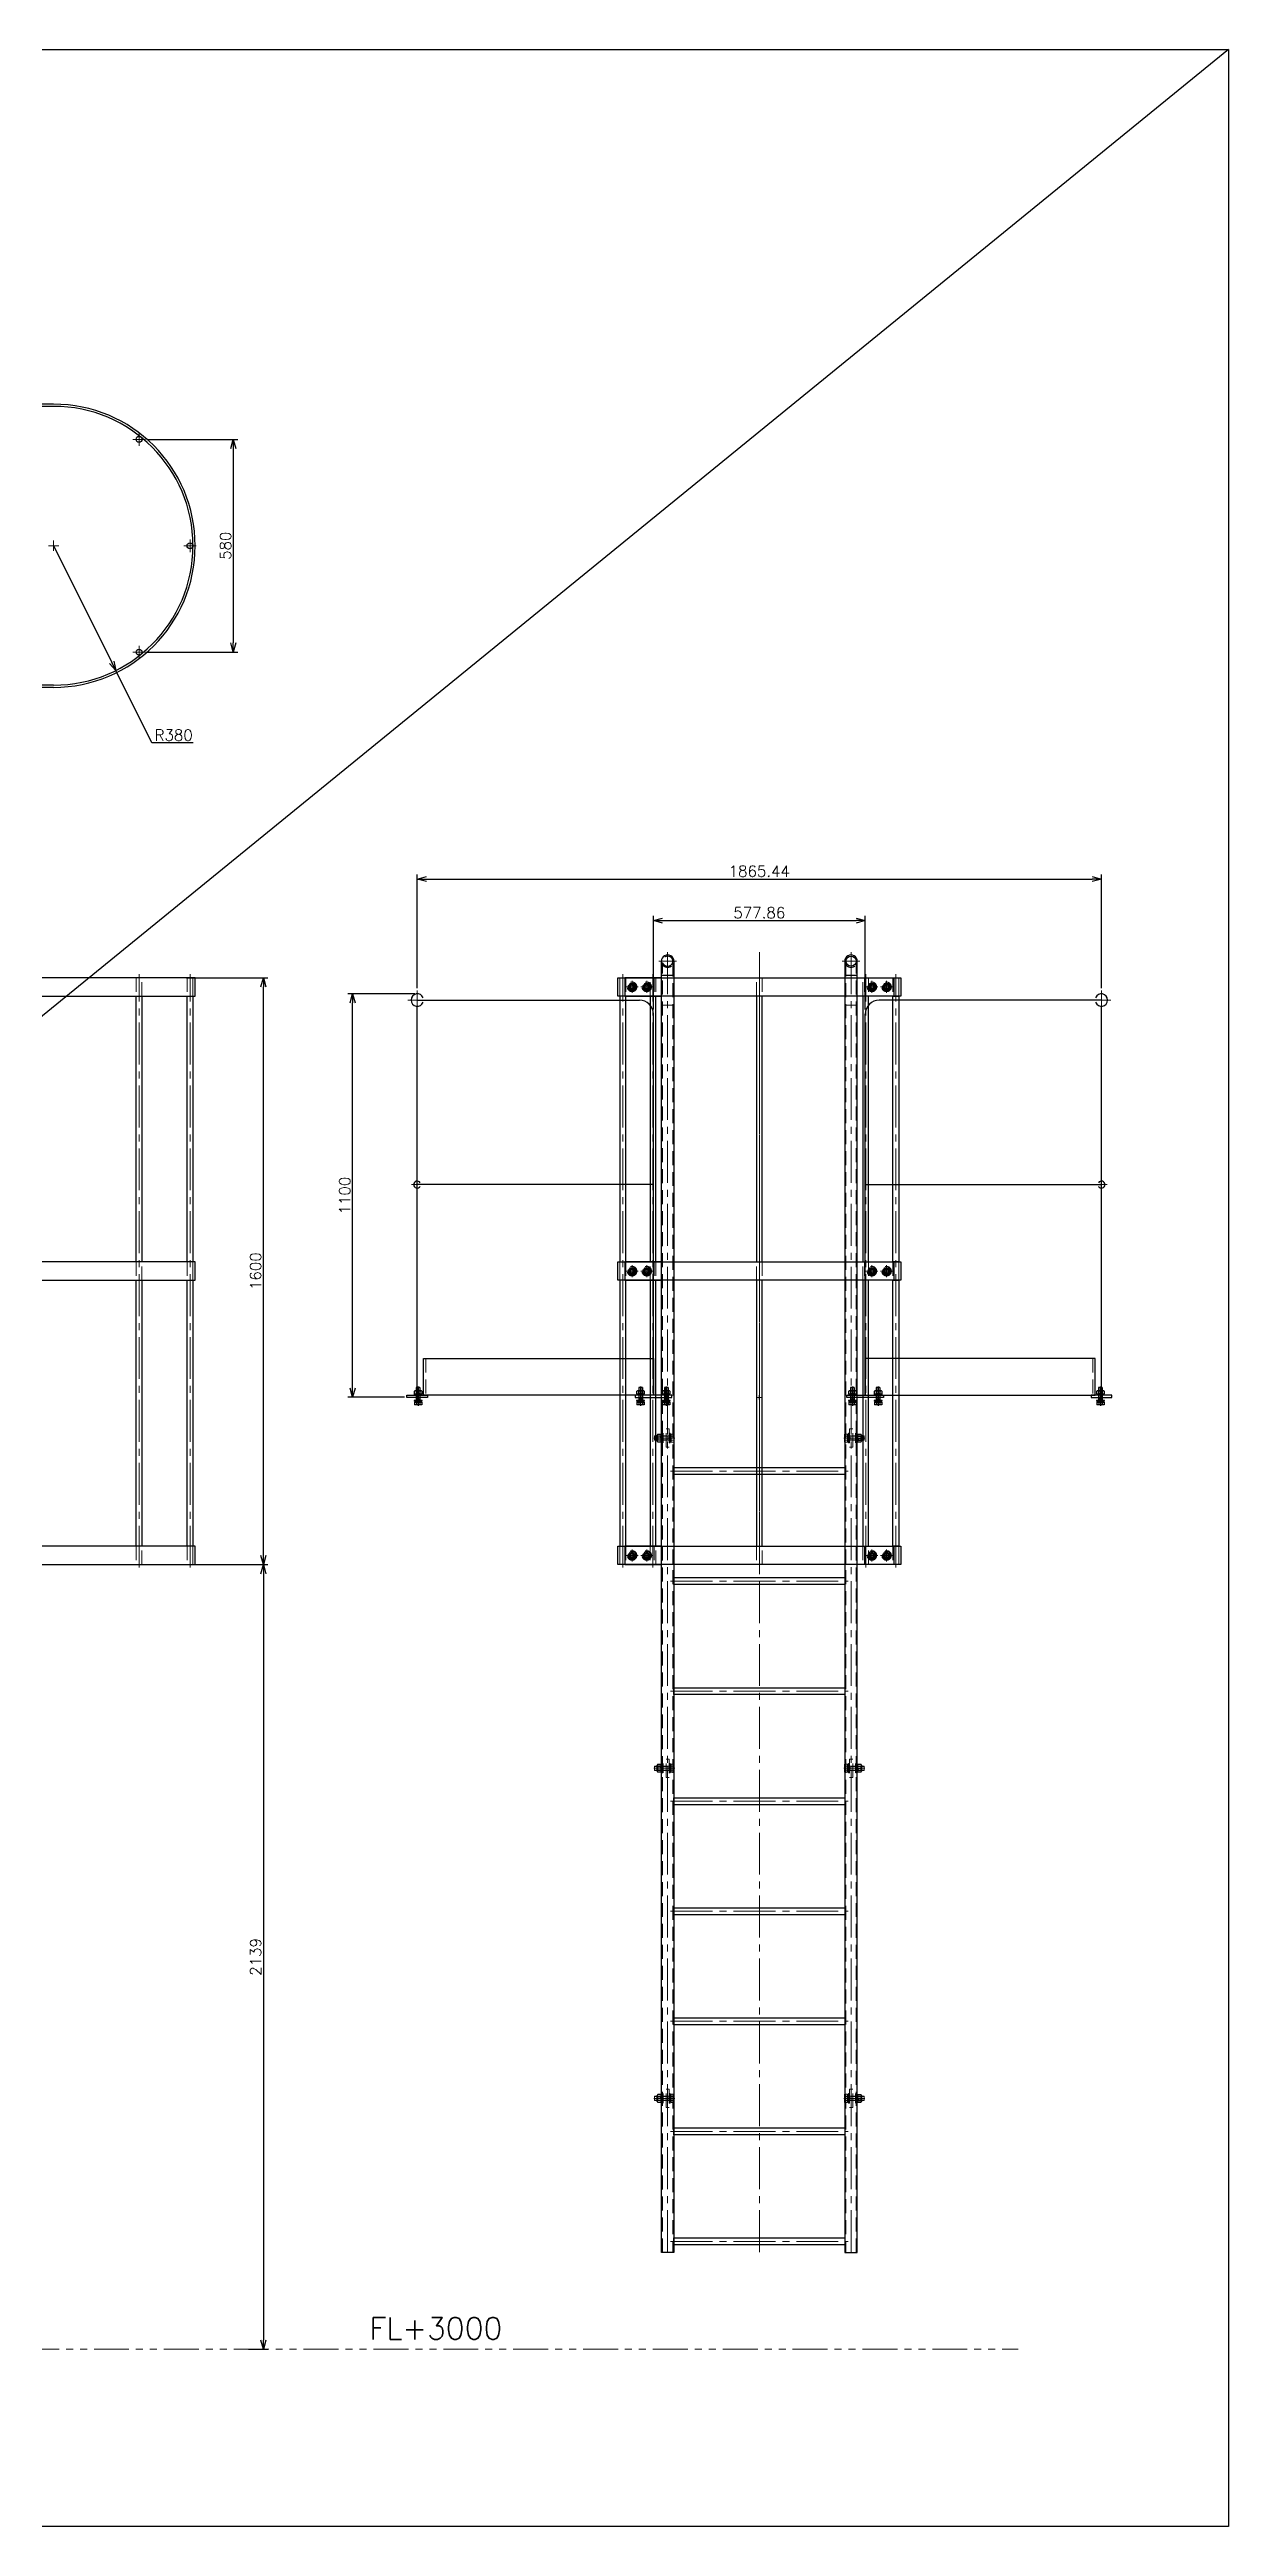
# Model space of a CAD drawing. Header units: millimetres. Extents: x -16130 to 36813, y -8099 to 27484.
# Drawn here: x 23113 to 26328, y -7949 to -1197 of the extents above; entities that cross this region are included whole.
import ezdxf

# ---------------------------------------------------------------- set-up
doc = ezdxf.new("R2010")
doc.units = ezdxf.units.MM
doc.header["$LTSCALE"] = 6
doc.header["$PDMODE"] = 99
doc.header["$PDSIZE"] = 1
for name, pattern in [('CENTER2', [28.575, 19.05, -3.175, 3.175, -3.175]), ('HIDDEN', [9.525, 6.35, -3.175]), ('PHANTOM2', [31.75, 15.875, -3.175, 3.175, -3.175, 3.175, -3.175])]:
    doc.linetypes.add(name, pattern=pattern)
for name, color, linetype, lineweight in [('04_HIDDEN', 2, 'HIDDEN', 13), ('05_CENTER', 4, 'CENTER2', 13), ('06_PHANTOM', 2, 'PHANTOM2', 13), ('08_DIM', 3, 'Continuous', 13)]:
    doc.layers.add(name, color=color, linetype=linetype, lineweight=lineweight)
doc.layers.add('10_DRAFT', color=8, linetype='Continuous', lineweight=0, plot=False)
doc.styles.add('KANJI0', font='txt.shx', dxfattribs={"width": 0.9, "height": 30, "bigfont": 'bigfont'})
doc.styles.add('KSS_TXT', font='txt.shx', dxfattribs={"bigfont": 'extfont2.shx'})
doc.styles.add('KSS_TXT_L', font='txt.shx', dxfattribs={"height": 3, "bigfont": 'extfont2.shx'})
doc.dimstyles.new('KSS_DIM', dxfattribs={"dimtxt": 3, "dimasz": 2.5, "dimexe": 1.25, "dimexo": 0.625, "dimtad": 1, "dimdsep": 46, "dimtxsty": 'KSS_TXT', "dimblk": 'OPEN30', "dimcen": 0, "dimazin": 2, "dimtfac": 0.75, "dimtmove": 0, "dimatfit": 3, "dimldrblk": 'OPEN30', "dimfxl": 1, "dimtolj": 1, "dimarcsym": 0})
doc.dimstyles.new('KSS_DIM$4', dxfattribs={"dimtxt": 3, "dimasz": 2.5, "dimexe": 1.25, "dimexo": 0.625, "dimtad": 1, "dimtih": 1, "dimtoh": 1, "dimdsep": 46, "dimtxsty": 'KSS_TXT', "dimblk": 'OPEN30', "dimcen": 0, "dimse1": 1, "dimazin": 2, "dimtfac": 0.75, "dimtofl": 0, "dimtmove": 0, "dimatfit": 3, "dimldrblk": 'OPEN30', "dimfxl": 1, "dimtolj": 1, "dimarcsym": 0})

# ---------------------------------------------------------------- blocks, each defined once
blk = doc.blocks.new('_Open30')
at = {"color": 0, "linetype": 'ByBlock', "lineweight": -2}
for p, q in [((-1, 0.27), (0, 0)), ((0, 0), (-1, -0.27)), ((0, 0), (-1, 0))]:
    blk.add_line(p, q, dxfattribs=at)
blk = doc.blocks.new('*D689')
at = {"layer": '08_DIM', "color": 0, "lineweight": -2, "transparency": 16777216}
for p, q in [((24115.8, -3756.1), (24115.8, -3445.8)), ((24140.8, -3458.3), (25956.3, -3458.3)), ((25981.3, -3756.1), (25981.3, -3445.8))]:
    blk.add_line(p, q, dxfattribs=at)
at = {"layer": 'Defpoints', "color": 0, "transparency": 16777216}
for p in [(25981.3, -3458.3), (24115.8, -3762.4), (25981.3, -3762.4)]:
    blk.add_point(p, dxfattribs=at)
at = {"layer": '08_DIM', "color": 0, "lineweight": -2, "transparency": 16777216, "xscale": 25, "yscale": 25, "zscale": 25, "rotation": 180}
blk.add_blockref('_Open30', (24115.8, -3458.3), dxfattribs=at)
at = {"layer": '08_DIM', "color": 0, "lineweight": -2, "transparency": 16777216, "xscale": 25, "yscale": 25, "zscale": 25}
blk.add_blockref('_Open30', (25981.3, -3458.3), dxfattribs=at)
at = {"layer": '08_DIM', "color": 0, "transparency": 16777216, "insert": (25048.5, -3437), "char_height": 30, "attachment_point": 5, "style": 'KSS_TXT'}
blk.add_mtext('\\A1;1865.44', dxfattribs=at)
blk = doc.blocks.new('*D690')
at = {"layer": '08_DIM', "color": 0, "lineweight": -2, "transparency": 16777216}
for p, q in [((24759.6, -3814), (24759.6, -3558.9)), ((24784.6, -3571.4), (25312.5, -3571.4)), ((25337.5, -3814), (25337.5, -3558.9))]:
    blk.add_line(p, q, dxfattribs=at)
at = {"layer": 'Defpoints', "color": 0, "transparency": 16777216}
for p in [(25337.5, -3571.4), (24759.6, -3820.2), (25337.5, -3820.2)]:
    blk.add_point(p, dxfattribs=at)
at = {"layer": '08_DIM', "color": 0, "lineweight": -2, "transparency": 16777216, "xscale": 25, "yscale": 25, "zscale": 25, "rotation": 180}
blk.add_blockref('_Open30', (24759.6, -3571.4), dxfattribs=at)
at = {"layer": '08_DIM', "color": 0, "lineweight": -2, "transparency": 16777216, "xscale": 25, "yscale": 25, "zscale": 25}
blk.add_blockref('_Open30', (25337.5, -3571.4), dxfattribs=at)
at = {"layer": '08_DIM', "color": 0, "transparency": 16777216, "insert": (25048.5, -3550.1), "char_height": 30, "attachment_point": 5, "style": 'KSS_TXT'}
blk.add_mtext('\\A1;577.86', dxfattribs=at)
blk = doc.blocks.new('A$C4D316DC8_1_2_1')
at = {"color": 0}
for p, q in [((-13, 2), (13, 2)), ((-13, 2), (-13, 0)), ((-13, 0), (13, 0)), ((-11, 13), (11, 13)), ((-11, 5), (-11, 13)), ((-11, 5), (11, 5)), ((-10.8, 5), (-10.8, 2)), ((-5.5, 5), (-5.5, 13)), ((0, 2), (-3, 5)), ((0, 5), (3, 2)), ((5.5, 5), (5.5, 13)), ((10.7, 2), (10.7, 5)), ((11, 5), (11, 13)), ((13, 0), (13, 2))]:
    blk.add_line(p, q, dxfattribs=at)
at = {"color": 0, "linetype": 'HIDDEN'}
for p, q in [((-6, -40), (-6, 0)), ((6, -40), (6, 0)), ((-6, -4), (6, -4)), ((-6, -40), (6, -40)), ((-5.1, -40), (-5.1, -4)), ((5.1, -40), (5.1, -4))]:
    blk.add_line(p, q, dxfattribs=at)
at = {"color": 0, "linetype": 'CENTER2'}
blk.add_line((0, -42.2), (0, 15.2), dxfattribs=at)
at = {"layer": '10_DRAFT', "style": 'KSS_TXT_L'}
blk.add_text('BT-M12x45L,SW,PW', height=0.3, dxfattribs=at).set_placement((6.4, 12.7))
blk = doc.blocks.new('M12Nza_1_2_1')
at = {"color": 0}
for p, q in [((-10.9, 5), (-10.9, 13.5)), ((11, 5), (-10.9, 5)), ((-10.7, 2), (-10.7, 5)), ((-8.2, 15), (8.2, 15)), ((-5.5, 5), (-5.5, 13.5)), ((0, 2), (-3, 5)), ((0, 5), (3, 2)), ((5.5, 5), (5.5, 13.5)), ((10.7, 5), (10.7, 2)), ((11, 13.5), (11, 5))]:
    blk.add_line(p, q, dxfattribs=at)
at = {"color": 0, "linetype": 'CENTER2'}
blk.add_line((0, 0), (0, 15), dxfattribs=at)
at = {"color": 0}
blk.add_lwpolyline([(-13, 2), (13, 2), (13, 0), (-13, 0)], close=True, dxfattribs=at)
for centre, radius, start, end in [((-8.2, 11.7), 3.29, 33.626, 146.374), ((0, 4), 10.9, 60, 120), ((8.2, 11.7), 3.29, 33.626, 146.374)]:
    blk.add_arc(centre, radius, start, end, dxfattribs=at)
at = {"layer": '10_DRAFT', "style": 'KSS_TXT'}
blk.add_text('M12', height=1.5, dxfattribs=at).set_placement((0.3, 5.1))
blk = doc.blocks.new('A$C15646C67_1_2_1')
at = {"color": 0}
for p, q in [((-13, 2), (13, 2)), ((-13, 2), (-13, 0)), ((-13, 0), (13, 0)), ((-11, 13), (11, 13)), ((-11, 5), (-11, 13)), ((-11, 5), (11, 5)), ((-10.8, 5), (-10.8, 2)), ((-5.5, 5), (-5.5, 13)), ((0, 2), (-3, 5)), ((0, 5), (3, 2)), ((5.5, 5), (5.5, 13)), ((10.8, 2), (10.8, 5)), ((11, 5), (11, 13)), ((13, 0), (13, 2))]:
    blk.add_line(p, q, dxfattribs=at)
at = {"color": 0, "linetype": 'HIDDEN'}
for p, q in [((-6, -35), (-6, 0)), ((-5.1, -35), (-5.1, 0)), ((5.1, -35), (5.1, 0)), ((6, -35), (6, 0)), ((-6, -35), (6, -35))]:
    blk.add_line(p, q, dxfattribs=at)
at = {"color": 0, "linetype": 'CENTER2'}
blk.add_line((0, -37.1), (0, 15.1), dxfattribs=at)
at = {"layer": '10_DRAFT', "style": 'KSS_TXT_L'}
blk.add_text('BT-M12x40L,SW,PW', height=0.3, dxfattribs=at).set_placement((6.3, 12.7))
blk = doc.blocks.new('A$C316F690D_1_1_1')
for p, q in [((-663, 395.5), (-663, 10)), ((-657, 395.5), (-657, 10)), ((103, 395.5), (103, 10)), ((109, 395.5), (109, 10)), ((-564, 6), (-653, 6)), ((-653, 0), (-564, 0)), ((-564, 0), (-564, 6)), ((10, 0), (10, 6)), ((10, 6), (99, 6)), ((99, 0), (10, 0))]:
    blk.add_line(p, q)
for centre in [(-277, 767.5), (-567, 628.5), (13, 628.5), (-649, 295.5), (95, 295.5)]:
    blk.add_circle(centre, 8)
for centre, radius, start, end in [((-277, 395.5), 386, 0, 180), ((-277, 395.5), 380, 0, 180), ((-653, 10), 10, 180, 270), ((-653, 10), 4, 180, 270), ((99, 10), 4, 270, 0), ((99, 10), 10, 270, 0)]:
    blk.add_arc(centre, radius, start, end)
at = {"layer": '05_CENTER'}
for p, q in [((-259.8, 767.5), (-294.2, 767.5)), ((-277, 750.3), (-277, 784.7)), ((-549.8, 628.5), (-584.2, 628.5)), ((-567, 611.3), (-567, 645.7)), ((-4.2, 628.5), (30.2, 628.5)), ((13, 611.3), (13, 645.7)), ((-631.8, 295.5), (-666.2, 295.5)), ((-649, 278.3), (-649, 312.7)), ((77.8, 295.5), (112.2, 295.5)), ((95, 278.3), (95, 312.7)), ((-624, 15.9), (-624, -9.8)), ((-584, 15.9), (-584, -9.8)), ((30, 15.9), (30, -9.8)), ((70, 15.9), (70, -9.8))]:
    blk.add_line(p, q, dxfattribs=at)
at = {"layer": '10_DRAFT'}
for p, q in [((-277, 381.5), (-277, 409.5)), ((-263, 395.5), (-291, 395.5))]:
    blk.add_line(p, q, dxfattribs=at)
blk = doc.blocks.new('A$C2DA86FC2_1_1_1')
for p, q in [((-491.5, 60), (-491.5, -120)), ((-491.5, 21.9), (-457.5, 21.9)), ((-457.5, -120), (-457.5, 60)), ((8.5, 60), (8.5, -120)), ((8.5, 21.9), (42.5, 21.9)), ((42.5, -120), (42.5, 60)), ((-491.5, -81.9), (-457.5, -81.9)), ((8.5, -81.9), (42.5, -81.9))]:
    blk.add_line(p, q)
for points in [[(-457.5, 69.5), (8.5, 69.5), (8.5, 50.5), (-457.5, 50.5)], [(-591.5, 64.5), (-591.5, 55.5), (-491.5, 55.5), (-491.5, 64.5)], [(142.5, 64.5), (142.5, 55.5), (42.5, 55.5), (42.5, 64.5)]]:
    blk.add_lwpolyline(points, close=True)
for centre, start, end in [((-474.5, 60), 0, 180), ((25.5, 60), 0, 180), ((-474.5, -120), 180, 0), ((25.5, -120), 180, 0)]:
    blk.add_arc(centre, 17, start, end)
at = {"layer": '04_HIDDEN'}
for p, q in [((-488.3, -120), (-488.3, 60)), ((-460.7, -120), (-460.7, 60)), ((11.7, -120), (11.7, 60)), ((39.3, -120), (39.3, 60))]:
    blk.add_line(p, q, dxfattribs=at)
for points in [[(-470, -22), (-479, -22), (-479, 43), (-470, 43)], [(21, -22), (30, -22), (30, 43), (21, 43)]]:
    blk.add_lwpolyline(points, close=True, dxfattribs=at)
for centre in [(-474.5, 60), (25.5, 60), (-474.5, -120), (25.5, -120)]:
    blk.add_circle(centre, 13.8, dxfattribs=at)
for centre, start, end in [((-474.5, 60), 180, 0), ((25.5, 60), 180, 0), ((-474.5, -120), 0, 180), ((25.5, -120), 0, 180)]:
    blk.add_arc(centre, 17, start, end, dxfattribs=at)
at = {"layer": '05_CENTER'}
for p, q in [((-571.5, 76.8), (-571.5, 43.1)), ((-531.5, 76.8), (-531.5, 43.1)), ((-474.5, -149), (-474.5, 92.8)), ((25.5, -152.6), (25.5, 92.8)), ((82.5, 76.8), (82.5, 43.1)), ((122.5, 76.8), (122.5, 43.1)), ((-441.7, 60), (-507.3, 60)), ((-457.7, 0), (-491.4, 0)), ((-441.7, 60), (-7.3, 60)), ((-7.3, 60), (58.3, 60)), ((8.7, 0), (42.4, 0)), ((-445.6, -120), (-503.4, -120)), ((54.4, -120), (-3.4, -120))]:
    blk.add_line(p, q, dxfattribs=at)
blk = doc.blocks.new('A$C30BC1F89_1_1')
for name, p, rotation in [('A$C316F690D_1_1_1', (64.5, -52.5), 270), ('A$C2DA86FC2_1_1_1', (0, 0), 270), ('A$C15646C67_1_2_1', (70.5, 571.5), 270), ('A$C15646C67_1_2_1', (70.5, 531.5), 270), ('M12Nza_1_2_1', (55.5, 571.5), 90), ('M12Nza_1_2_1', (55.5, 531.5), 90), ('M12Nza_1_2_1', (0, -39), 180), ('A$C15646C67_1_2_1', (70.5, -82.5), 270), ('A$C15646C67_1_2_1', (70.5, -122.5), 270), ('M12Nza_1_2_1', (55.5, -82.5), 90), ('M12Nza_1_2_1', (55.5, -122.5), 90)]:
    blk.add_blockref(name, p, dxfattribs=dict(rotation=rotation))
blk.add_blockref('M12Nza_1_2_1', (0, 488))
at = {"layer": '04_HIDDEN', "rotation": 180}
blk.add_blockref('A$C4D316DC8_1_2_1', (0, 470), dxfattribs=at)
at = {"layer": '04_HIDDEN'}
blk.add_blockref('A$C4D316DC8_1_2_1', (0, -21), dxfattribs=at)
blk = doc.blocks.new('M12Nua_1_1_1')
at = {"color": 0, "linetype": 'CENTER2'}
for p, q in [((12.3, 0), (-12.3, 0)), ((0, -12.3), (0, 12.3))]:
    blk.add_line(p, q, dxfattribs=at)
at = {"color": 0}
for p, q in [((-5.5, 9.5), (-10.9, 0)), ((-10.9, 0), (-5.5, -9.5)), ((5.5, 9.5), (-5.5, 9.5)), ((11, 0), (5.5, 9.5)), ((5.5, -9.5), (11, 0)), ((-5.5, -9.5), (5.5, -9.5))]:
    blk.add_line(p, q, dxfattribs=at)
for radius in [9.48, 6, 4.75]:
    blk.add_circle((0, 0), radius, dxfattribs=at)
at = {"layer": '10_DRAFT', "style": 'KANJI0', "width": 0.82}
blk.add_text('Ｍ１２', height=1.5, dxfattribs=at).set_placement((0.3, 0.1))
blk = doc.blocks.new('A$C5D0B5EB3_1_1_1')
at = {"color": 0}
for points in [[(781.5, 25), (0, 25), (0, -25), (781.5, -25)], [(781.5, -750), (0, -750), (0, -800), (781.5, -800)], [(781.5, -1525), (0, -1525), (0, -1575), (781.5, -1575)]]:
    blk.add_lwpolyline(points, close=True, dxfattribs=at)
for points in [[(287.5, -25), (303.5, -25), (303.5, -750), (287.5, -750)], [(620.5, -25), (636.5, -25), (636.5, -750), (620.5, -750)], [(759.5, -25), (775.5, -25), (775.5, -750), (759.5, -750)], [(287.5, -800), (303.5, -800), (303.5, -1525), (287.5, -1525)], [(620.5, -800), (636.5, -800), (636.5, -1525), (620.5, -1525)], [(759.5, -800), (775.5, -800), (775.5, -1525), (759.5, -1525)]]:
    blk.add_lwpolyline(points, close=True)
at = {"layer": '04_HIDDEN'}
for p, q in [((6, 25), (6, -25)), ((775.5, 25), (775.5, -25)), ((6, -750), (6, -800)), ((775.5, -750), (775.5, -800)), ((6, -1525), (6, -1575)), ((775.5, -1525), (775.5, -1575))]:
    blk.add_line(p, q, dxfattribs=at)
for points in [[(303.5, 25), (287.5, 25), (287.5, -25), (303.5, -25)], [(636.5, 25), (620.5, 25), (620.5, -25), (636.5, -25)], [(775.5, 25), (759.5, 25), (759.5, -25), (775.5, -25)], [(303.5, -750), (287.5, -750), (287.5, -800), (303.5, -800)], [(636.5, -750), (620.5, -750), (620.5, -800), (636.5, -800)], [(775.5, -750), (759.5, -750), (759.5, -800), (775.5, -800)], [(303.5, -1525), (287.5, -1525), (287.5, -1575), (303.5, -1575)], [(636.5, -1525), (620.5, -1525), (620.5, -1575), (636.5, -1575)], [(775.5, -1525), (759.5, -1525), (759.5, -1575), (775.5, -1575)]]:
    blk.add_lwpolyline(points, close=True, dxfattribs=at)
at = {"layer": '05_CENTER'}
for p, q in [((17.5, 0), (-11.6, 0)), ((295.5, -1583.3), (295.5, 34.9)), ((628.5, -1583.3), (628.5, 34.9)), ((767.5, -1583.3), (767.5, 34.9)), ((17.5, -775), (-11.6, -775)), ((17.5, -1550), (-11.6, -1550))]:
    blk.add_line(p, q, dxfattribs=at)
blk = doc.blocks.new('A$C2B0A611A_1_1_1')
for p, q in [((-81.9, 2792), (21.9, 2792)), ((-81.9, 2792), (-81.9, 2758)), ((21.9, 2792), (21.9, 2758)), ((-137, 2655), (-137, 2736.9)), ((-137, 2736.9), (-103, 2736.9)), ((-103, 2736.9), (-103, 2655)), ((21.9, 2758), (-81.9, 2758)), ((77, 2736.9), (43, 2736.9)), ((43, -745), (43, 2736.9)), ((77, 2736.9), (77, -745)), ((-137, 2655), (-103, 2655)), ((77, -745), (43, -745))]:
    blk.add_line(p, q)
for points in [[(55.5, 2730), (64.5, 2730), (64.5, 2680), (55.5, 2680)], [(55.5, 1955), (64.5, 1955), (64.5, 1905), (55.5, 1905)], [(43, 1500), (-22, 1500), (-22, 1450), (43, 1450)], [(55.5, 1180), (64.5, 1180), (64.5, 1130), (55.5, 1130)], [(43, 600), (-22, 600), (-22, 550), (43, 550)], [(43, -300), (-22, -300), (-22, -350), (43, -350)]]:
    blk.add_lwpolyline(points, close=True)
for centre in [(0, 1475), (0, 575), (0, -325)]:
    blk.add_circle(centre, 7.5)
for centre, radius, start, end in [((-81.9, 2736.9), 55.1, 90, 180), ((21.9, 2736.9), 55.1, 0, 90), ((-81.9, 2736.9), 21.1, 90, 180), ((21.9, 2736.9), 21.1, 0, 90)]:
    blk.add_arc(centre, radius, start, end)
at = {"layer": '04_HIDDEN'}
for p, q in [((-81.9, 2788.8), (21.9, 2788.8)), ((-133.8, 2655), (-133.8, 2736.9)), ((-106.2, 2736.9), (-106.2, 2655)), ((21.9, 2761.2), (-81.9, 2761.2)), ((46.2, -745), (46.2, 2736.9)), ((73.8, 2736.9), (73.8, -745))]:
    blk.add_line(p, q, dxfattribs=at)
for centre in [(60, 1385), (60, 1085), (60, 785), (60, 485), (60, 185), (60, -115), (60, -415), (60, -715)]:
    blk.add_circle(centre, 9.5, dxfattribs=at)
for centre, radius, start, end in [((-81.9, 2736.9), 51.9, 90, 180), ((21.9, 2736.9), 51.9, 0, 90), ((-81.9, 2736.9), 24.3, 90, 180), ((21.9, 2736.9), 24.3, 0, 90)]:
    blk.add_arc(centre, radius, start, end, dxfattribs=at)
at = {"layer": '05_CENTER'}
for p, q in [((21.9, 2775), (-81.9, 2775)), ((-120, 2736.9), (-120, 2643.3)), ((73.1, 2705), (46.9, 2705)), ((60, 2736.9), (60, -756.9)), ((72.3, 1930), (47.7, 1930)), ((0, 1458.8), (0, 1491.2)), ((16.2, 1475), (-16.2, 1475)), ((44.3, 1385), (75.7, 1385)), ((72.3, 1155), (47.7, 1155)), ((44.3, 1085), (75.7, 1085)), ((44.3, 785), (75.7, 785)), ((16.2, 575), (-16.2, 575)), ((0, 558.8), (0, 591.2)), ((44.3, 485), (75.7, 485)), ((44.3, 185), (75.7, 185)), ((44.3, -115), (75.7, -115)), ((16.2, -325), (-16.2, -325)), ((0, -341.2), (0, -308.8)), ((44.3, -415), (75.7, -415)), ((44.3, -715), (75.7, -715))]:
    blk.add_line(p, q, dxfattribs=at)
for centre, start, end in [((-81.9, 2736.9), 90, 180), ((21.9, 2736.9), 0, 90)]:
    blk.add_arc(centre, 38.1, start, end, dxfattribs=at)
blk = doc.blocks.new('A$C60555717_1_1')
for name, p in [('A$C2B0A611A_1_1_1', (0, -1475)), ('A$C5D0B5EB3_1_1_1', (64.5, 1230)), ('M12Nua_1_1_1', (0, 0)), ('M12Nua_1_1_1', (0, -900)), ('M12Nua_1_1_1', (0, -1800))]:
    blk.add_blockref(name, p)
at = {"rotation": 90}
for p in [(55.5, 1230), (55.5, 455), (55.5, -320)]:
    blk.add_blockref('M12Nza_1_2_1', p, dxfattribs=at)
at = {"layer": '04_HIDDEN', "rotation": 270}
for p in [(70.5, 1230), (70.5, 455), (70.5, -320)]:
    blk.add_blockref('A$C15646C67_1_2_1', p, dxfattribs=at)
blk = doc.blocks.new('12b_1_2_1')
at = {"color": 0, "linetype": 'CENTER2'}
for p, q in [((14.8, 0), (-14.8, 0)), ((0, -14.8), (0, 14.8))]:
    blk.add_line(p, q, dxfattribs=at)
at = {"color": 0}
for p, q in [((-5.5, 9.5), (-10.9, 0)), ((-10.9, 0), (-5.5, -9.5)), ((5.5, 9.5), (-5.5, 9.5)), ((11, 0), (5.5, 9.5)), ((5.5, -9.5), (11, 0)), ((-5.5, -9.5), (5.5, -9.5))]:
    blk.add_line(p, q, dxfattribs=at)
for radius in [13, 10.8, 9.48, 6, 4.75]:
    blk.add_circle((0, 0), radius, dxfattribs=at)
at = {"layer": '10_DRAFT', "linetype": 'CENTER2', "style": 'KANJI0', "width": 0.82}
blk.add_text('Ｍ１２', height=1.5, dxfattribs=at).set_placement((0.3, 0.1))
blk = doc.blocks.new('A$C1C2740BA_1_1_1')
blk.add_line((604, -1525), (604, -1575))
for points in [[(-69, 25), (703, 25), (703, -25), (-69, -25)], [(-47, -25), (-63, -25), (-63, -750), (-47, -750)], [(681, -25), (697, -25), (697, -750), (681, -750)], [(-69, -750), (703, -750), (703, -800), (-69, -800)], [(-47, -800), (-63, -800), (-63, -1525), (-47, -1525)], [(681, -800), (697, -800), (697, -1525), (681, -1525)], [(-69, -1525), (703, -1525), (703, -1575), (-69, -1575)]]:
    blk.add_lwpolyline(points, close=True)
for points in [[(35, -750), (35, -25), (19, -25), (19, -750)], [(325, -750), (325, -25), (309, -25), (309, -750)], [(615, -750), (615, -25), (599, -25), (599, -750)], [(19, -800), (19, -1525), (35, -1525), (35, -800)], [(309, -800), (309, -1525), (325, -1525), (325, -800)], [(599, -800), (599, -1525), (615, -1525), (615, -800)]]:
    blk.add_lwpolyline(points)
at = {"layer": '04_HIDDEN'}
for p, q in [((-63, 25), (-63, -25)), ((30, 25), (30, -25)), ((604, 25), (604, -25)), ((697, 25), (697, -25)), ((-63, -750), (-63, -800)), ((30, -750), (30, -800)), ((604, -750), (604, -800)), ((697, -750), (697, -800)), ((-63, -1525), (-63, -1575)), ((30, -1525), (30, -1575)), ((697, -1525), (697, -1575))]:
    blk.add_line(p, q, dxfattribs=at)
for points in [[(-63, 25), (-47, 25), (-47, -25), (-63, -25)], [(19, 25), (35, 25), (35, -25), (19, -25)], [(309, 25), (325, 25), (325, -25), (309, -25)], [(599, 25), (615, 25), (615, -25), (599, -25)], [(697, 25), (681, 25), (681, -25), (697, -25)], [(-63, -750), (-47, -750), (-47, -800), (-63, -800)], [(-47, -800), (-63, -800), (-63, -750), (-47, -750)], [(35, -800), (19, -800), (19, -750), (35, -750)], [(325, -800), (309, -800), (309, -750), (325, -750)], [(615, -800), (599, -800), (599, -750), (615, -750)], [(697, -750), (681, -750), (681, -800), (697, -800)], [(681, -800), (697, -800), (697, -750), (681, -750)], [(-63, -1525), (-47, -1525), (-47, -1575), (-63, -1575)], [(35, -1525), (19, -1525), (19, -1575), (35, -1575)], [(325, -1525), (309, -1525), (309, -1575), (325, -1575)], [(615, -1525), (599, -1525), (599, -1575), (615, -1575)], [(697, -1525), (681, -1525), (681, -1575), (697, -1575)]]:
    blk.add_lwpolyline(points, close=True, dxfattribs=at)
for centre in [(-30, 0), (10, 0), (624, 0), (664, 0), (-30, -775), (10, -775), (624, -775), (664, -775), (-30, -1550), (10, -1550), (624, -1550), (664, -1550)]:
    blk.add_circle(centre, 7.5, dxfattribs=at)
at = {"layer": '05_CENTER'}
for p, q in [((-55, -1583.3), (-55, 34.9)), ((-30, -15.3), (-30, 15.3)), ((10, -15.3), (10, 15.3)), ((27, -1583.3), (27, 34.9)), ((317, -1583.3), (317, 34.9)), ((607, -1583.3), (607, 34.9)), ((624, -15.3), (624, 15.3)), ((664, -15.3), (664, 15.3)), ((689, -1583.3), (689, 34.9)), ((-14.7, 0), (-45.3, 0)), ((25.3, 0), (-5.3, 0)), ((639.3, 0), (608.7, 0)), ((679.3, 0), (648.7, 0)), ((-14.7, -775), (-45.3, -775)), ((-30, -790.3), (-30, -759.7)), ((25.3, -775), (-5.3, -775)), ((10, -790.3), (10, -759.7)), ((639.3, -775), (608.7, -775)), ((624, -790.3), (624, -759.7)), ((679.3, -775), (648.7, -775)), ((664, -790.3), (664, -759.7)), ((-14.7, -1550), (-45.3, -1550)), ((-30, -1565.3), (-30, -1534.7)), ((25.3, -1550), (-5.3, -1550)), ((10, -1565.3), (10, -1534.7)), ((639.3, -1550), (608.7, -1550)), ((624, -1565.3), (624, -1534.7)), ((679.3, -1550), (648.7, -1550)), ((664, -1565.3), (664, -1534.7))]:
    blk.add_line(p, q, dxfattribs=at)
blk = doc.blocks.new('A$C7E0F0FFE_1_1_1')
for p, q in [((-42.5, -2220), (-42.5, 1300)), ((-8.5, 1300), (-8.5, -2220)), ((457.5, 1300), (457.5, -2220)), ((491.5, -2220), (491.5, 1300)), ((-42.5, 1261.9), (-8.5, 1261.9)), ((457.5, 1261.9), (491.5, 1261.9)), ((-8.5, -2220), (-42.5, -2220)), ((457.5, -2220), (491.5, -2220))]:
    blk.add_line(p, q)
for points in [[(-42.5, 1255), (-142.5, 1255), (-142.5, 1205), (-42.5, 1205)], [(491.5, 1255), (591.5, 1255), (591.5, 1205), (491.5, 1205)], [(-42.5, 480), (-142.5, 480), (-142.5, 430), (-42.5, 430)], [(491.5, 480), (591.5, 480), (591.5, 430), (491.5, 430)], [(-8.5, -80.5), (457.5, -80.5), (457.5, -99.5), (-8.5, -99.5)], [(-42.5, -295), (-142.5, -295), (-142.5, -345), (-42.5, -345)], [(491.5, -295), (591.5, -295), (591.5, -345), (491.5, -345)], [(-8.5, -380.5), (457.5, -380.5), (457.5, -399.5), (-8.5, -399.5)], [(-8.5, -680.5), (457.5, -680.5), (457.5, -699.5), (-8.5, -699.5)], [(-8.5, -980.5), (457.5, -980.5), (457.5, -999.5), (-8.5, -999.5)], [(-8.5, -1280.5), (457.5, -1280.5), (457.5, -1299.5), (-8.5, -1299.5)], [(-8.5, -1580.5), (457.5, -1580.5), (457.5, -1599.5), (-8.5, -1599.5)], [(-8.5, -1880.5), (457.5, -1880.5), (457.5, -1899.5), (-8.5, -1899.5)], [(-8.5, -2180.5), (457.5, -2180.5), (457.5, -2199.5), (-8.5, -2199.5)]]:
    blk.add_lwpolyline(points, close=True)
for centre, radius in [((474.5, 1300), 13.8), ((-122.5, 1230), 7.5), ((-82.5, 1230), 7.5), ((531.5, 1230), 7.5), ((571.5, 1230), 7.5), ((-122.5, 455), 7.5), ((-82.5, 455), 7.5), ((531.5, 455), 7.5), ((571.5, 455), 7.5), ((-122.5, -320), 7.5), ((-82.5, -320), 7.5), ((531.5, -320), 7.5), ((571.5, -320), 7.5)]:
    blk.add_circle(centre, radius)
for centre in [(-25.5, 1300), (474.5, 1300)]:
    blk.add_arc(centre, 17, 359.99943, 180)
at = {"layer": '04_HIDDEN'}
for p, q in [((-39.3, -2220), (-39.3, 1296.8)), ((-11.7, 1296.8), (-11.7, -2220)), ((460.7, 1296.8), (460.7, -2220)), ((488.3, -2220), (488.3, 1296.8)), ((-42.5, 1180), (-8.5, 1180)), ((457.5, 1180), (491.5, 1180))]:
    blk.add_line(p, q, dxfattribs=at)
for points in [[(-30, 25), (-21, 25), (-21, -25), (-30, -25)], [(479, 25), (470, 25), (470, -25), (479, -25)], [(-30, -875), (-21, -875), (-21, -925), (-30, -925)], [(479, -875), (470, -875), (470, -925), (479, -925)], [(-30, -1775), (-21, -1775), (-21, -1825), (-30, -1825)], [(479, -1775), (470, -1775), (470, -1825), (479, -1825)]]:
    blk.add_lwpolyline(points, close=True, dxfattribs=at)
blk.add_circle((-25.5, 1300), 13.8, dxfattribs=at)
for centre in [(-25.5, 1300), (474.5, 1300)]:
    blk.add_arc(centre, 17, 180, 359.99943, dxfattribs=at)
at = {"layer": '05_CENTER'}
for p, q in [((-49.9, 1300), (-1.1, 1300)), ((-25.5, 1324.4), (-25.5, -2227.3)), ((224.5, 1324.4), (224.5, -2227.3)), ((498.9, 1300), (450.1, 1300)), ((474.5, 1324.4), (474.5, -2227.3)), ((-106.3, 1230), (-138.7, 1230)), ((-122.5, 1213.8), (-122.5, 1246.2)), ((-66.3, 1230), (-98.7, 1230)), ((-82.5, 1213.8), (-82.5, 1246.2)), ((515.3, 1230), (547.7, 1230)), ((531.5, 1213.8), (531.5, 1246.2)), ((555.3, 1230), (587.7, 1230)), ((571.5, 1213.8), (571.5, 1246.2)), ((-106.3, 455), (-138.7, 455)), ((-122.5, 438.8), (-122.5, 471.2)), ((-66.3, 455), (-98.7, 455)), ((-82.5, 438.8), (-82.5, 471.2)), ((515.3, 455), (547.7, 455)), ((531.5, 438.8), (531.5, 471.2)), ((555.3, 455), (587.7, 455)), ((571.5, 438.8), (571.5, 471.2)), ((-12.4, 0), (-38.6, 0)), ((461.4, 0), (487.6, 0)), ((-17.3, -90), (466.3, -90)), ((-106.3, -320), (-138.7, -320)), ((-122.5, -336.2), (-122.5, -303.8)), ((-66.3, -320), (-98.7, -320)), ((-82.5, -336.2), (-82.5, -303.8)), ((515.3, -320), (547.7, -320)), ((531.5, -336.2), (531.5, -303.8)), ((555.3, -320), (587.7, -320)), ((571.5, -336.2), (571.5, -303.8)), ((-17.3, -390), (466.3, -390)), ((-17.3, -690), (466.3, -690)), ((-12.4, -900), (-38.6, -900)), ((461.4, -900), (487.6, -900)), ((-17.3, -990), (466.3, -990)), ((-17.3, -1290), (466.3, -1290)), ((-17.3, -1590), (466.3, -1590)), ((-12.4, -1800), (-38.6, -1800)), ((461.4, -1800), (487.6, -1800)), ((-17.3, -1890), (466.3, -1890)), ((-17.3, -2190), (466.3, -2190))]:
    blk.add_line(p, q, dxfattribs=at)
blk = doc.blocks.new('A$C174B6162_1_1')
for name, p in [('A$C7E0F0FFE_1_1_1', (0, 0)), ('A$C1C2740BA_1_1_1', (-92.5, 1230))]:
    blk.add_blockref(name, p)
for p, rotation in [((-39, 0), 90), ((488, 0), 270), ((-39, -900), 90), ((488, -900), 270), ((-39, -1800), 90), ((488, -1800), 270)]:
    blk.add_blockref('M12Nza_1_2_1', p, dxfattribs=dict(rotation=rotation))
at = {"layer": '04_HIDDEN'}
for p in [(-122.5, 1230), (-82.5, 1230), (531.5, 1230), (571.5, 1230), (-122.5, 455), (-82.5, 455), (531.5, 455), (571.5, 455), (-122.5, -320), (-82.5, -320), (531.5, -320), (571.5, -320)]:
    blk.add_blockref('12b_1_2_1', p, dxfattribs=at)
for p, rotation in [((-21, 0), 270), ((470, 0), 90), ((-21, -900), 270), ((470, -900), 90), ((-21, -1800), 270), ((470, -1800), 90)]:
    blk.add_blockref('A$C4D316DC8_1_2_1', p, dxfattribs=dict(at, rotation=rotation))
blk = doc.blocks.new('*D1765')
at = {"layer": '08_DIM', "color": 0, "lineweight": -2, "transparency": 16777216}
for p, q in [((24109.6, -3771.1), (23926.8, -3771.1)), ((23939.3, -4846.1), (23939.3, -3796.1)), ((24081.3, -4871.1), (23926.8, -4871.1))]:
    blk.add_line(p, q, dxfattribs=at)
at = {"layer": 'Defpoints', "color": 0, "transparency": 16777216}
for p in [(23939.3, -3771.1), (24115.8, -3771.1), (24087.5, -4871.1)]:
    blk.add_point(p, dxfattribs=at)
at = {"layer": '08_DIM', "color": 0, "lineweight": -2, "transparency": 16777216, "xscale": 25, "yscale": 25, "zscale": 25}
for p, rotation in [((23939.3, -3771.1), 90), ((23939.3, -4871.1), 270)]:
    blk.add_blockref('_Open30', p, dxfattribs=dict(at, rotation=rotation))
at = {"layer": '08_DIM', "color": 0, "transparency": 16777216, "insert": (23918.1, -4321.1), "char_height": 30, "attachment_point": 5, "rotation": 90, "style": 'KSS_TXT'}
blk.add_mtext('\\A1;1100', dxfattribs=at)
blk = doc.blocks.new('*D1903')
at = {"layer": '08_DIM', "color": 0, "lineweight": -2, "transparency": 16777216}
for p, q in [((23486.4, -3727.1), (23708.7, -3727.1)), ((23696.2, -5302.1), (23696.2, -3752.1)), ((23486.4, -5327.1), (23708.7, -5327.1))]:
    blk.add_line(p, q, dxfattribs=at)
at = {"layer": 'Defpoints', "color": 0, "transparency": 16777216}
for p in [(23480.2, -3727.1), (23696.2, -3727.1), (23480.2, -5327.1)]:
    blk.add_point(p, dxfattribs=at)
at = {"layer": '08_DIM', "color": 0, "lineweight": -2, "transparency": 16777216, "xscale": 25, "yscale": 25, "zscale": 25}
for p, rotation in [((23696.2, -3727.1), 90), ((23696.2, -5327.1), 270)]:
    blk.add_blockref('_Open30', p, dxfattribs=dict(at, rotation=rotation))
at = {"layer": '08_DIM', "color": 0, "transparency": 16777216, "insert": (23675, -4527.1), "char_height": 30, "attachment_point": 5, "rotation": 90, "style": 'KSS_TXT'}
blk.add_mtext('\\A1;1600', dxfattribs=at)
blk = doc.blocks.new('*D1904')
at = {"layer": '08_DIM', "color": 0, "lineweight": -2, "transparency": 16777216}
for p, q in [((23486.4, -5327.1), (23708.7, -5327.1)), ((23696.2, -5352.1), (23696.2, -7441.1)), ((23656, -7466.1), (23708.7, -7466.1))]:
    blk.add_line(p, q, dxfattribs=at)
at = {"layer": 'Defpoints', "color": 0, "transparency": 16777216}
for p in [(23480.2, -5327.1), (23649.7, -7466.1), (23696.2, -7466.1)]:
    blk.add_point(p, dxfattribs=at)
at = {"layer": '08_DIM', "color": 0, "lineweight": -2, "transparency": 16777216, "xscale": 25, "yscale": 25, "zscale": 25}
for p, rotation in [((23696.2, -5327.1), 90), ((23696.2, -7466.1), 270)]:
    blk.add_blockref('_Open30', p, dxfattribs=dict(at, rotation=rotation))
at = {"layer": '08_DIM', "color": 0, "transparency": 16777216, "insert": (23675, -6396.6), "char_height": 30, "attachment_point": 5, "rotation": 90, "style": 'KSS_TXT'}
blk.add_mtext('\\A1;2139', dxfattribs=at)
blk = doc.blocks.new('M10Nza_1_1_1_1')
at = {"color": 0}
for p, q in [((-9.8, 4), (-9.8, 10.7)), ((-9.8, 4), (9.8, 4)), ((-9.2, 1.5), (-9.2, 4)), ((-7.3, 12), (7.4, 12)), ((-4.9, 4), (-4.9, 10.7)), ((0, 1.5), (-2.5, 4)), ((0, 4), (2.5, 1.5)), ((4.9, 10.7), (4.9, 4)), ((9.2, 4), (9.2, 1.5)), ((9.8, 10.7), (9.8, 4))]:
    blk.add_line(p, q, dxfattribs=at)
at = {"color": 0, "linetype": 'CENTER2'}
blk.add_line((0, 12), (0, 0), dxfattribs=at)
at = {"color": 0}
blk.add_lwpolyline([(-11, 1.5), (11, 1.5), (11, 0), (-11, 0)], close=True, dxfattribs=at)
for centre, radius, start, end in [((-7.3, 9.1), 2.94, 33.626, 146.374), ((0, 2.2), 9.8, 60, 120), ((7.4, 9.1), 2.94, 33.626, 146.374)]:
    blk.add_arc(centre, radius, start, end, dxfattribs=at)
at = {"layer": '10_DRAFT', "style": 'KSS_TXT'}
blk.add_text('M10', height=1.25, dxfattribs=at).set_placement((0.3, 4.1))
blk = doc.blocks.new('A$C3D81658F_1_1_1_1')
at = {"color": 0}
for p, q in [((-11, 1.5), (11, 1.5)), ((-11, 1.5), (-11, 0)), ((-11, 0), (11, 0)), ((-9.8, 11), (9.8, 11)), ((-9.8, 4), (-9.8, 11)), ((9.8, 4), (-9.8, 4)), ((-9.3, 4), (-9.3, 1.5)), ((-4.9, 4), (-4.9, 11)), ((0, 1.5), (-2.5, 4)), ((0, 4), (2.5, 1.5)), ((4.9, 4), (4.9, 11)), ((9.2, 1.5), (9.2, 4)), ((9.8, 4), (9.8, 11)), ((11, 0), (11, 1.5))]:
    blk.add_line(p, q, dxfattribs=at)
at = {"color": 0, "linetype": 'HIDDEN'}
for p, q in [((-5, -36), (-5, 0)), ((5, -36), (5, 0)), ((-5, -4), (5, -4)), ((-5, -36), (5, -36)), ((-4.2, -36), (-4.2, -4)), ((4.2, -36), (4.2, -4))]:
    blk.add_line(p, q, dxfattribs=at)
at = {"color": 0, "linetype": 'CENTER2'}
blk.add_line((0, -39), (0, 14), dxfattribs=at)
at = {"layer": '10_DRAFT', "style": 'KSS_TXT_L'}
blk.add_text('BT-M10x40L,SW,PW', height=0.3, dxfattribs=at).set_placement((5.1, 10.7))
blk = doc.blocks.new('A$C32722817_1_1')
for p, q in [((-671.2, 1083), (-65.5, 1083)), ((1194.3, 1083), (588.6, 1083)), ((-27.4, 580), (-671.2, 580)), ((550.5, 580), (1194.3, 580))]:
    blk.add_line(p, q)
at = {"color": 0}
for p, q in [((-671.2, 6), (-671.2, 1066)), ((-27.4, 6), (-27.4, 1044.9)), ((550.5, 6), (550.5, 1044.9)), ((1194.3, 6), (1194.3, 1066))]:
    blk.add_line(p, q, dxfattribs=at)
for points in [[(-654.2, 106), (-27.4, 106), (-27.4, 6), (-654.2, 6)], [(1177.3, 106), (550.5, 106), (550.5, 6), (1177.3, 6)], [(-699.5, 6), (-642.9, 6), (-642.9, 0), (-699.5, 0)], [(-77.4, 0), (22.6, 0), (22.6, 6), (-77.4, 6)], [(600.5, 0), (500.5, 0), (500.5, 6), (600.5, 6)], [(1222.5, 6), (1166, 6), (1166, 0), (1222.5, 0)]]:
    blk.add_lwpolyline(points, close=True, dxfattribs=at)
for centre, radius, start, end in [((-671.2, 1083), 17, 20.66732, 339.33268), ((1194.3, 1083), 17, 200.66732, 159.33268), ((-671.2, 580), 9.5, 31.75686, 328.24314), ((1194.3, 580), 9.5, 211.75686, 148.24314)]:
    blk.add_arc(centre, radius, start, end, dxfattribs=at)
for centre, start, end in [((-65.5, 1044.9), 0, 90), ((588.6, 1044.9), 90, 180)]:
    blk.add_arc(centre, 38.1, start, end)
at = {"layer": '04_HIDDEN'}
for p, q in [((-648.2, 106), (-648.2, 6)), ((1171.3, 106), (1171.3, 6))]:
    blk.add_line(p, q, dxfattribs=at)
at = {"layer": '05_CENTER'}
for p, q in [((-697, 1083), (-645.4, 1083)), ((-671.2, 1057.2), (-671.2, 1108.8)), ((1220, 1083), (1168.5, 1083)), ((1194.3, 1057.2), (1194.3, 1108.8)), ((-655.8, 580), (-686.6, 580)), ((-671.2, 564.6), (-671.2, 595.4)), ((1178.9, 580), (1209.6, 580)), ((1194.3, 564.6), (1194.3, 595.4)), ((-673.6, 14.6), (-673.6, -8.6)), ((-671.2, 14.6), (-671.2, -8.6)), ((-668.8, 14.6), (-668.8, -8.6)), ((-62.4, 14.6), (-62.4, -8.6)), ((7.6, 14.6), (7.6, -8.6)), ((515.5, 14.6), (515.5, -8.6)), ((585.5, 14.6), (585.5, -8.6)), ((1191.8, 14.6), (1191.8, -8.6)), ((1194.3, 14.6), (1194.3, -8.6)), ((1196.7, 14.6), (1196.7, -8.6))]:
    blk.add_line(p, q, dxfattribs=at)
at = {"layer": '10_DRAFT'}
for p, q in [((261.5, -6.2), (261.5, 6.2)), ((267.8, 0), (255.3, 0))]:
    blk.add_line(p, q, dxfattribs=at)
at = {"rotation": 180}
for p in [(-668.8, -9), (-62.4, -9), (7.6, -9), (515.5, -9), (585.5, -9), (1191.8, -9)]:
    blk.add_blockref('A$C3D81658F_1_1_1_1', p, dxfattribs=at)
for p in [(-668.8, 6), (-62.4, 6), (7.6, 6), (515.5, 6), (585.5, 6), (1191.8, 6)]:
    blk.add_blockref('M10Nza_1_1_1_1', p)
blk = doc.blocks.new('*D2429')
at = {"layer": '08_DIM', "color": 0, "lineweight": -2, "transparency": 16777216}
for p, q in [((23380.6, -2259.6), (23626.7, -2259.6)), ((23614.2, -2284.6), (23614.2, -2814.6)), ((23380.6, -2839.6), (23626.7, -2839.6))]:
    blk.add_line(p, q, dxfattribs=at)
at = {"layer": 'Defpoints', "color": 0, "transparency": 16777216}
for p in [(23374.4, -2259.6), (23374.4, -2839.6), (23614.2, -2839.6)]:
    blk.add_point(p, dxfattribs=at)
at = {"layer": '08_DIM', "color": 0, "lineweight": -2, "transparency": 16777216, "xscale": 25, "yscale": 25, "zscale": 25}
for p, rotation in [((23614.2, -2259.6), 90), ((23614.2, -2839.6), 270)]:
    blk.add_blockref('_Open30', p, dxfattribs=dict(at, rotation=rotation))
at = {"layer": '08_DIM', "color": 0, "transparency": 16777216, "insert": (23593, -2549.6), "char_height": 30, "attachment_point": 5, "rotation": 90, "style": 'KSS_TXT'}
blk.add_mtext('\\A1;580', dxfattribs=at)
blk = doc.blocks.new('*D2452')
at = {"layer": '08_DIM', "color": 0, "lineweight": -2, "transparency": 16777216}
for p, q in [((23124.2, -2549.6), (23282.6, -2867.3)), ((23392.2, -3087.3), (23293.7, -2889.7)), ((23504.7, -3087.3), (23392.2, -3087.3))]:
    blk.add_line(p, q, dxfattribs=at)
at = {"layer": 'Defpoints', "color": 0, "transparency": 16777216}
for p in [(23124.2, -2549.6), (23293.7, -2889.7)]:
    blk.add_point(p, dxfattribs=at)
at = {"layer": '08_DIM', "color": 0, "lineweight": -2, "transparency": 16777216, "xscale": 25, "yscale": 25, "zscale": 25, "rotation": 296.4991868600454}
blk.add_blockref('_Open30', (23293.7, -2889.7), dxfattribs=at)
at = {"layer": '08_DIM', "color": 0, "transparency": 16777216, "insert": (23451.6, -3066), "char_height": 30, "attachment_point": 5, "style": 'KSS_TXT'}
blk.add_mtext('\\A1;R380', dxfattribs=at)

msp = doc.modelspace()

# ---------------------------------------------------------------- linework, layer by layer
at = {"color": 2}
msp.add_line((26327.79028, -1196.93714), (18037.01293, -7949.18997), dxfattribs=at)
msp.add_lwpolyline([(18037.01293, -1196.93714), (26327.79028, -1196.93714), (26327.79028, -7949.18997), (18037.01293, -7949.18997)], close=True, dxfattribs=at)
at = {"layer": '06_PHANTOM'}
msp.add_line((22281.9219, -7466.14218), (25754.02858, -7466.14218), dxfattribs=at)

# ---------------------------------------------------------------- block references
for name, p in [('A$C30BC1F89_1_1', (22664.15757, -2774.143)), ('A$C60555717_1_1', (22664.17444, -4982.14218)), ('A$C174B6162_1_1', (24824.04688, -4982.14218)), ('A$C32722817_1_1', (24787.01853, -4871.14218))]:
    msp.add_blockref(name, p)

# ---------------------------------------------------------------- texts
at = {"layer": '08_DIM', "style": 'KSS_TXT'}
msp.add_text('FL+3000', height=60, dxfattribs=at).set_placement((23985.39058, -7439.186))

# ---------------------------------------------------------------- dimensions: what is measured, and where the dimension line sits
at = {"layer": '08_DIM'}
for base, p1, p2, picture, middle in [((23614.22873, -2839.643), (23374.38554, -2259.643), (23374.38554, -2839.643), '*D2429', (23592.95789, -2549.643)), ((23696.20582, -3727.14218), (23480.17427, -5327.14218), (23480.17427, -3727.14218), '*D1903', (23674.95582, -4527.14218)), ((23939.32869, -3771.14218), (24087.53709, -4871.14218), (24115.8245, -3771.14218), '*D1765', (23918.07869, -4321.14218))]:
    dim = msp.add_linear_dim(base=base, p1=p1, p2=p2, angle=90, dimstyle='KSS_DIM', override={"dimscale": 10}, dxfattribs=at)
    dim.commit()
    dim.dimension.update_dxf_attribs({"geometry": picture, "text_midpoint": middle})
dim = msp.add_radius_dim(center=(23124.15757, -2549.643), mpoint=(23293.70791, -2889.72046), dimstyle='KSS_DIM$4', override={"dimscale": 10, "dimpost": 'R<>', "dimtix": 1, "dimatfit": 2}, dxfattribs=at)
dim.commit()
dim.dimension.update_dxf_attribs({"geometry": '*D2452', "text_midpoint": (23451.56513, -3087.25225), "dimtype": 164})
for base, p1, p2, picture, middle in [((25981.26927, -3458.25078), (24115.8245, -3762.35727), (25981.26927, -3762.35727), '*D689', (25048.54688, -3436.97995)), ((25337.47777, -3571.38037), (24759.616, -3820.24218), (25337.47777, -3820.24218), '*D690', (25048.54688, -3550.10954))]:
    dim = msp.add_linear_dim(base=base, p1=p1, p2=p2, dimstyle='KSS_DIM', override={"dimscale": 10}, dxfattribs=at)
    dim.commit()
    dim.dimension.update_dxf_attribs({"geometry": picture, "text_midpoint": middle})
at = {"layer": '08_DIM', "color": 1}
dim = msp.add_linear_dim(base=(23696.20582, -7466.14218), p1=(23480.17427, -5327.14218), p2=(23649.70901, -7466.14218), angle=90, dimstyle='KSS_DIM', override={"dimscale": 10}, dxfattribs=at)
dim.commit()
dim.dimension.update_dxf_attribs({"geometry": '*D1904', "text_midpoint": (23674.95582, -6396.64218)})

doc.saveas('drawing.dxf')
